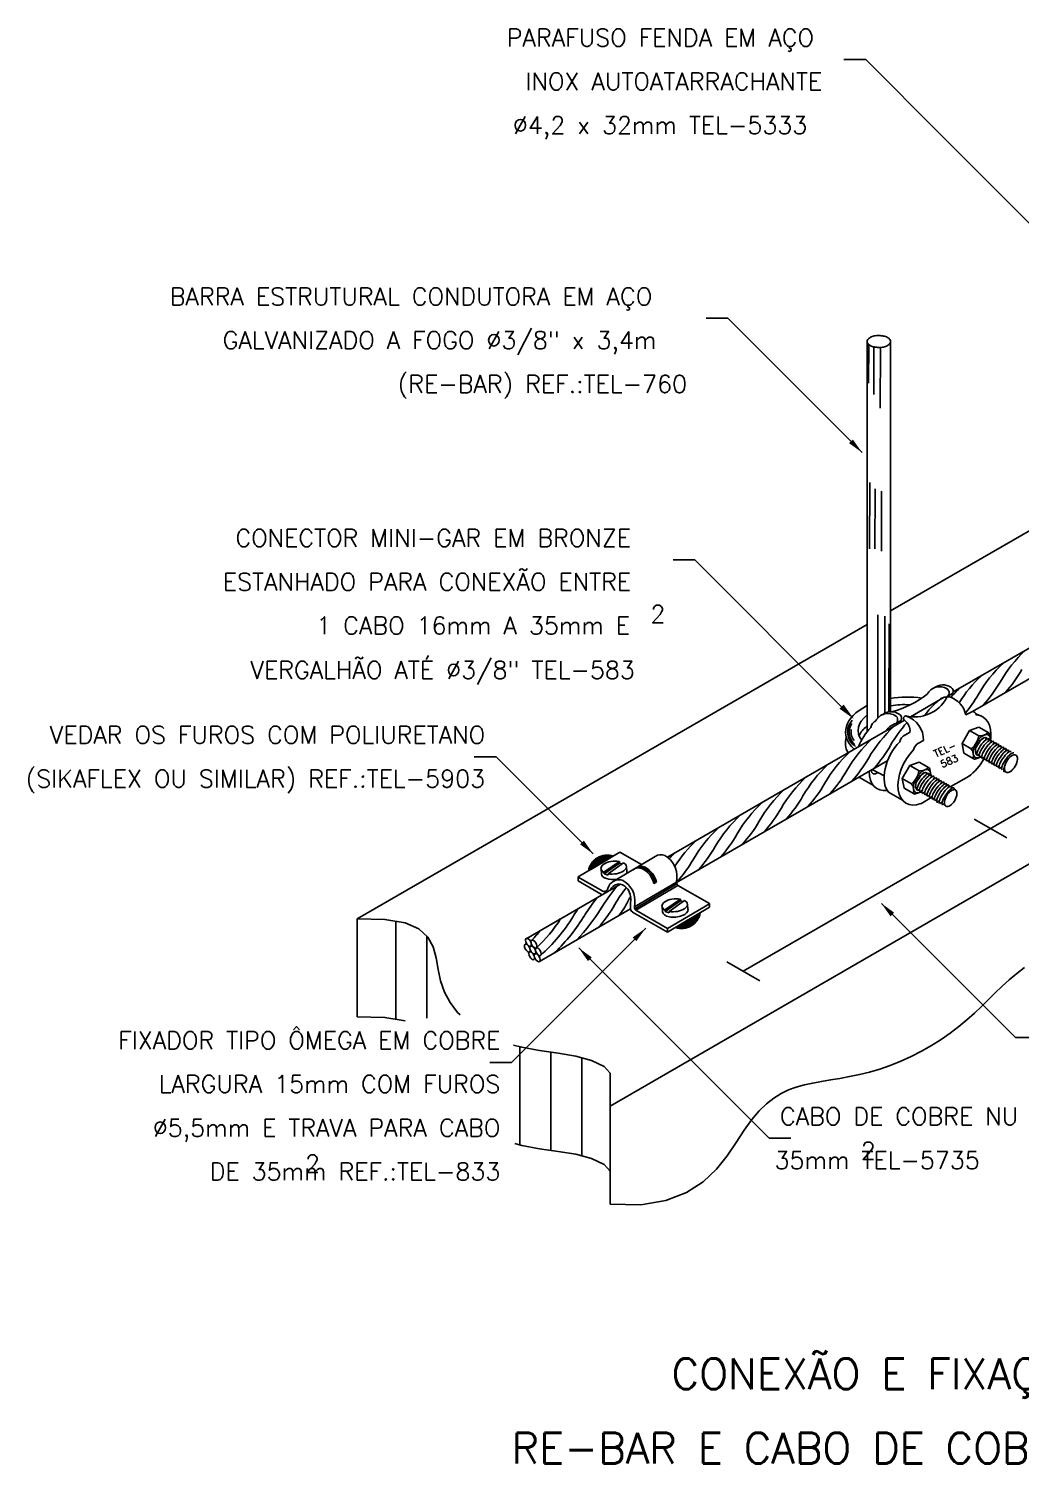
# Model space of a CAD drawing. Header units: millimetres. Extents: x -6414.1 to -6394.1, y -4388.6 to -4372.1.
# Drawn here: x -6414.13 to -6402.79, y -4388.61 to -4372.1 of the extents above; entities that cross this region are included whole.
import ezdxf
from ezdxf.enums import TextEntityAlignment as Align

# ---------------------------------------------------------------- set-up
doc = ezdxf.new("R2010")
doc.units = ezdxf.units.MM
doc.header["$LTSCALE"] = 10
doc.layers.add('Termotécnica', color=7, linetype='Continuous')
doc.styles.add('140CL', font='romans.shx', dxfattribs={"height": 3.5})
doc.styles.add('r140', font='romans.shx')
doc.styles.add('r80', font='romans.shx')

msp = doc.modelspace()

# ---------------------------------------------------------------- linework, layer by layer
at = {"layer": 'Termotécnica', "color": 2}
for p, q in [((-6404.555, -4372.449), (-6404.805, -4372.449)), ((-6404.555, -4372.449), (-6403.686, -4373.319)), ((-6403.686, -4373.319), (-6402.879, -4374.126)), ((-6402.879, -4374.126), (-6402.276, -4374.728)), ((-6406.132, -4375.409), (-6406.382, -4375.409)), ((-6404.597, -4376.944), (-6406.132, -4375.409)), ((-6404.54, -4375.674), (-6404.54, -4380.141)), ((-6404.27, -4375.674), (-6404.27, -4379.909)), ((-6404.27, -4378.755), (-6402.047, -4377.472)), ((-6406.509, -4378.173), (-6406.759, -4378.173)), ((-6406.509, -4378.173), (-6404.831, -4379.852)), ((-6403.553, -4379.683), (-6401.882, -4378.719)), ((-6410.375, -4382.28), (-6404.54, -4378.911)), ((-6403.335, -4379.907), (-6401.758, -4378.997)), ((-6407.48, -4384.42), (-6398.377, -4379.164)), ((-6405.956, -4382.878), (-6400.298, -4379.612)), ((-6404.042, -4379.966), (-6403.656, -4379.743)), ((-6406.824, -4381.572), (-6404.112, -4380.006)), ((-6403.453, -4380.272), (-6403.367, -4380.124)), ((-6403.26, -4380.087), (-6403.367, -4380.124)), ((-6403.262, -4380.185), (-6403.367, -4380.124)), ((-6403.147, -4380.152), (-6403.26, -4380.087)), ((-6403.432, -4380.384), (-6403.453, -4380.272)), ((-6403.348, -4380.333), (-6403.453, -4380.272)), ((-6403.176, -4380.205), (-6403.179, -4380.228)), ((-6403.176, -4380.205), (-6403.179, -4380.228)), ((-6403.147, -4380.219), (-6403.15, -4380.245)), ((-6403.126, -4380.232), (-6403.139, -4380.163)), ((-6403.119, -4380.235), (-6403.122, -4380.261)), ((-6403.091, -4380.252), (-6403.094, -4380.275)), ((-6403.06, -4380.269), (-6403.063, -4380.292)), ((-6403.033, -4380.285), (-6403.036, -4380.308)), ((-6403.004, -4380.302), (-6403.007, -4380.325)), ((-6408.784, -4380.424), (-6409.034, -4380.424)), ((-6407.674, -4381.534), (-6408.784, -4380.424)), ((-6406.72, -4381.861), (-6404.303, -4380.466)), ((-6403.319, -4380.449), (-6403.432, -4380.384)), ((-6403.229, -4380.424), (-6403.305, -4380.45)), ((-6403.295, -4380.386), (-6403.283, -4380.38)), ((-6403.295, -4380.386), (-6403.283, -4380.38)), ((-6403.28, -4380.41), (-6403.255, -4380.396)), ((-6403.252, -4380.427), (-6403.227, -4380.412)), ((-6403.224, -4380.443), (-6403.198, -4380.428)), ((-6403.193, -4380.46), (-6403.168, -4380.446)), ((-6403.166, -4380.476), (-6403.141, -4380.462)), ((-6402.976, -4380.318), (-6402.979, -4380.341)), ((-6402.948, -4380.334), (-6402.951, -4380.357)), ((-6402.921, -4380.35), (-6402.924, -4380.373)), ((-6404.345, -4380.641), (-6404.481, -4380.569)), ((-6404.136, -4380.672), (-6404.05, -4380.524)), ((-6403.943, -4380.486), (-6404.05, -4380.524)), ((-6403.945, -4380.585), (-6404.05, -4380.524)), ((-6403.83, -4380.552), (-6403.943, -4380.486)), ((-6403.858, -4380.605), (-6403.861, -4380.628)), ((-6403.83, -4380.619), (-6403.833, -4380.644)), ((-6403.809, -4380.632), (-6403.822, -4380.563)), ((-6403.138, -4380.493), (-6403.112, -4380.478)), ((-6403.109, -4380.509), (-6403.084, -4380.495)), ((-6403.082, -4380.525), (-6403.056, -4380.511)), ((-6403.054, -4380.541), (-6403.029, -4380.527)), ((-6403.026, -4380.557), (-6403, -4380.543)), ((-6402.971, -4380.595), (-6402.959, -4380.588)), ((-6404.115, -4380.784), (-6404.136, -4380.672)), ((-6404.031, -4380.733), (-6404.136, -4380.672)), ((-6404.002, -4380.849), (-6404.115, -4380.784)), ((-6403.978, -4380.786), (-6403.966, -4380.779)), ((-6403.963, -4380.81), (-6403.938, -4380.796)), ((-6403.802, -4380.635), (-6403.805, -4380.661)), ((-6403.773, -4380.652), (-6403.776, -4380.675)), ((-6403.743, -4380.669), (-6403.746, -4380.692)), ((-6403.715, -4380.685), (-6403.719, -4380.708)), ((-6403.687, -4380.702), (-6403.69, -4380.725)), ((-6403.659, -4380.718), (-6403.662, -4380.741)), ((-6403.631, -4380.734), (-6403.634, -4380.757)), ((-6403.603, -4380.75), (-6403.606, -4380.773)), ((-6403.575, -4380.766), (-6403.578, -4380.789)), ((-6403.544, -4380.782), (-6403.547, -4380.805)), ((-6403.912, -4380.824), (-6403.988, -4380.85)), ((-6403.935, -4380.826), (-6403.909, -4380.812)), ((-6403.907, -4380.843), (-6403.881, -4380.828)), ((-6403.876, -4380.86), (-6403.851, -4380.845)), ((-6403.849, -4380.876), (-6403.823, -4380.862)), ((-6403.821, -4380.893), (-6403.795, -4380.878)), ((-6403.792, -4380.909), (-6403.767, -4380.895)), ((-6403.765, -4380.925), (-6403.739, -4380.911)), ((-6403.737, -4380.941), (-6403.711, -4380.927)), ((-6403.708, -4380.957), (-6403.683, -4380.943)), ((-6403.678, -4380.973), (-6403.652, -4380.959)), ((-6402.939, -4381.353), (-6403.314, -4381.137)), ((-6407.55, -4381.746), (-6407.373, -4381.622)), ((-6407.373, -4381.622), (-6407.371, -4381.64)), ((-6407.583, -4381.705), (-6407.578, -4381.767)), ((-6407.55, -4381.746), (-6407.548, -4381.764)), ((-6407.548, -4381.764), (-6407.371, -4381.64)), ((-6407.548, -4381.764), (-6407.501, -4381.78)), ((-6407.503, -4381.762), (-6407.325, -4381.638)), ((-6407.503, -4381.762), (-6407.501, -4381.78)), ((-6407.371, -4381.64), (-6407.342, -4381.65)), ((-6407.292, -4381.679), (-6407.287, -4381.741)), ((-6408.439, -4382.505), (-6407.361, -4381.882)), ((-6406.948, -4381.857), (-6406.978, -4381.875)), ((-6406.852, -4382.177), (-6406.675, -4382.053)), ((-6406.85, -4382.195), (-6406.673, -4382.071)), ((-6406.804, -4382.193), (-6406.627, -4382.07)), ((-6406.675, -4382.053), (-6406.673, -4382.071)), ((-6406.673, -4382.071), (-6406.644, -4382.081)), ((-6406.594, -4382.111), (-6406.589, -4382.173)), ((-6404.376, -4382.101), (-6402.841, -4383.636)), ((-6410.375, -4382.28), (-6410.375, -4383.401)), ((-6408.288, -4382.767), (-6407.247, -4382.165)), ((-6406.885, -4382.136), (-6406.88, -4382.198)), ((-6406.852, -4382.177), (-6406.85, -4382.195)), ((-6406.85, -4382.195), (-6406.803, -4382.211)), ((-6406.804, -4382.193), (-6406.803, -4382.211)), ((-6407.072, -4382.385), (-6408.607, -4383.921)), ((-6407.838, -4382.611), (-6405.661, -4384.788)), ((-6405.768, -4382.987), (-6406.143, -4382.77)), ((-6402.841, -4383.636), (-6402.591, -4383.636)), ((-6408.607, -4383.921), (-6408.857, -4383.921)), ((-6407.48, -4384.043), (-6407.48, -4385.541)), ((-6405.661, -4384.788), (-6405.411, -4384.788))]:
    msp.add_line(p, q, dxfattribs=at)
at = {"layer": 'Termotécnica', "color": 1}
for p, q in [((-6404.522, -4376.149), (-6404.521, -4375.707)), ((-6404.462, -4376.279), (-6404.461, -4375.736)), ((-6404.388, -4376.438), (-6404.387, -4375.742)), ((-6404.509, -4377.288), (-6404.51, -4378.044)), ((-6404.448, -4377.36), (-6404.449, -4378.044)), ((-6404.375, -4377.387), (-6404.376, -4378.073)), ((-6404.417, -4379.981), (-6404.415, -4378.801)), ((-6404.336, -4379.926), (-6404.335, -4378.817)), ((-6404.289, -4379.911), (-6404.288, -4378.903)), ((-6403.738, -4380.951), (-6403.738, -4380.94)), ((-6406.72, -4381.859), (-6407.2, -4382.141)), ((-6406.716, -4381.877), (-6407.196, -4382.162)), ((-6406.704, -4381.895), (-6407.184, -4382.18)), ((-6406.978, -4381.875), (-6406.966, -4381.856)), ((-6406.966, -4381.856), (-6406.948, -4381.857)), ((-6409.93, -4382.305), (-6409.93, -4383.427)), ((-6409.575, -4382.478), (-6409.575, -4383.414)), ((-6408.511, -4383.743), (-6408.511, -4384.865)), ((-6408.156, -4383.804), (-6408.156, -4384.926)), ((-6407.802, -4383.869), (-6407.802, -4384.99))]:
    msp.add_line(p, q, dxfattribs=at)
at = {"layer": 'Termotécnica', "color": 3}
for p, q in [((-6403.621, -4379.735), (-6403.557, -4379.698)), ((-6403.409, -4379.945), (-6403.335, -4379.907)), ((-6403.231, -4379.96), (-6403.294, -4379.935)), ((-6404.212, -4380.042), (-6404.147, -4380.005)), ((-6404.109, -4380.179), (-6404.048, -4380.143)), ((-6403.95, -4380.27), (-6403.893, -4380.237)), ((-6403.121, -4380.259), (-6403.121, -4380.255)), ((-6404.465, -4380.754), (-6404.626, -4380.661)), ((-6403.803, -4380.659), (-6403.804, -4380.655)), ((-6403.581, -4380.763), (-6403.373, -4380.645)), ((-6404.135, -4380.92), (-6404.294, -4380.829)), ((-6403.924, -4380.961), (-6403.797, -4380.887)), ((-6407.367, -4381.516), (-6407.843, -4381.799)), ((-6406.963, -4381.565), (-6407.445, -4381.851)), ((-6407.367, -4381.516), (-6407.12, -4381.658)), ((-6407.843, -4381.799), (-6407.845, -4381.843)), ((-6407.845, -4381.843), (-6407.569, -4382.002)), ((-6407.843, -4381.8), (-6407.562, -4381.962)), ((-6406.717, -4381.815), (-6406.72, -4381.859)), ((-6406.704, -4381.895), (-6406.341, -4382.104)), ((-6407.245, -4382.089), (-6407.247, -4382.155)), ((-6407.198, -4382.104), (-6407.2, -4382.141)), ((-6406.341, -4382.105), (-6406.821, -4382.389)), ((-6406.341, -4382.104), (-6406.343, -4382.146)), ((-6407.224, -4382.2), (-6406.823, -4382.431)), ((-6407.184, -4382.18), (-6406.821, -4382.389)), ((-6406.343, -4382.146), (-6406.823, -4382.43)), ((-6406.821, -4382.389), (-6406.823, -4382.431))]:
    msp.add_line(p, q, dxfattribs=at)
at = {"layer": 'Termotécnica', "color": 2, "linetype": 'Continuous'}
msp.add_lwpolyline([(-6404.54, -4375.674, 0.173491), (-6404.531, -4375.697, 0.104421), (-6404.5, -4375.722, 0.065434), (-6404.459, -4375.736, 0.051579), (-6404.405, -4375.742, 0.051579), (-6404.35, -4375.737, 0.065434), (-6404.309, -4375.722, 0.104421), (-6404.278, -4375.697, 0.173491), (-6404.27, -4375.674, 0.173491), (-6404.278, -4375.651, 0.104421), (-6404.309, -4375.626, 0.065434), (-6404.35, -4375.612, 0.051579), (-6404.404, -4375.606, 0.051579), (-6404.459, -4375.611, 0.065434), (-6404.5, -4375.626, 0.104421), (-6404.531, -4375.651, 0.173491)], format="xyb", close=True, dxfattribs=at)
at = {"layer": 'Termotécnica', "color": 2}
for points in [[(-6410.375, -4382.28), (-6410.056, -4382.284), (-6409.825, -4382.323), (-6409.666, -4382.393), (-6409.565, -4382.487), (-6409.505, -4382.599), (-6409.471, -4382.724), (-6409.448, -4382.856), (-6409.42, -4382.988), (-6409.375, -4383.116), (-6409.31, -4383.237), (-6409.224, -4383.351), (-6409.196, -4383.378)], [(-6407.48, -4385.541), (-6407.129, -4385.548), (-6406.84, -4385.5), (-6406.605, -4385.409), (-6406.416, -4385.286), (-6406.264, -4385.142), (-6406.14, -4384.989), (-6406.037, -4384.836), (-6405.945, -4384.695), (-6405.858, -4384.575), (-6405.773, -4384.475), (-6405.689, -4384.394), (-6405.606, -4384.328), (-6405.522, -4384.276), (-6405.437, -4384.236), (-6405.349, -4384.204), (-6405.257, -4384.178), (-6405.161, -4384.157), (-6405.061, -4384.138), (-6404.957, -4384.121), (-6404.85, -4384.103), (-6404.739, -4384.083), (-6404.626, -4384.06), (-6404.51, -4384.032), (-6404.393, -4383.998), (-6404.274, -4383.957), (-6404.154, -4383.908), (-6404.035, -4383.853), (-6403.918, -4383.793), (-6403.804, -4383.728), (-6403.693, -4383.658), (-6403.588, -4383.586), (-6403.489, -4383.511), (-6403.397, -4383.435), (-6403.311, -4383.358), (-6403.229, -4383.28), (-6403.15, -4383.202), (-6403.072, -4383.124), (-6402.993, -4383.048), (-6402.912, -4382.974), (-6402.827, -4382.902), (-6402.737, -4382.833)], [(-6410.375, -4383.401), (-6410.056, -4383.405), (-6409.825, -4383.445)], [(-6408.585, -4383.722), (-6408.491, -4383.748), (-6408.286, -4383.786), (-6408.074, -4383.816), (-6407.871, -4383.85), (-6407.691, -4383.898), (-6407.547, -4383.968), (-6407.48, -4384.043)], [(-6408.568, -4384.849), (-6408.491, -4384.87), (-6408.286, -4384.908), (-6408.074, -4384.938), (-6407.871, -4384.972), (-6407.691, -4385.019), (-6407.547, -4385.09), (-6407.48, -4385.165)]]:
    msp.add_lwpolyline(points, dxfattribs=at)
at = {"layer": 'Termotécnica', "color": 1}
for centre, radius, start, end in [((-6401.656, -4380.36), 1.575, 132.9609, 149.8631), ((-6401.906, -4380.505), 1.575, 132.9609, 149.8631), ((-6404.098, -4378.661), 1.535, 317.8403, 330.1267), ((-6402.408, -4380.795), 1.575, 132.9609, 138.1332), ((-6402.157, -4380.65), 1.575, 132.9609, 147.6204), ((-6404.349, -4378.805), 1.535, 317.8403, 330.1267), ((-6402.658, -4380.939), 1.575, 132.9609, 141.2574), ((-6404.599, -4378.95), 1.535, 320.5334, 330.1267), ((-6402.909, -4381.084), 1.575, 132.9609, 134.8564), ((-6404.567, -4380.141), 0.195, 136.5351, 237.755), ((-6404.557, -4380.143), 0.186, 147.6873, 229.4287), ((-6404.56, -4380.139), 0.162, 170.4215, 217.651), ((-6403.159, -4381.229), 1.575, 132.9609, 149.8631), ((-6402.909, -4381.084), 1.575, 138.2066, 149.8631), ((-6403.41, -4381.373), 1.575, 132.9609, 149.8631), ((-6405.602, -4379.529), 1.535, 317.8403, 330.1267), ((-6403.661, -4381.518), 1.575, 132.9609, 149.8631), ((-6405.852, -4379.673), 1.535, 317.8403, 330.1267), ((-6403.911, -4381.663), 1.575, 132.9609, 149.8631), ((-6406.103, -4379.818), 1.535, 317.8403, 330.1267), ((-6404.162, -4381.807), 1.575, 132.9609, 149.8631), ((-6406.354, -4379.963), 1.535, 317.8403, 330.1267), ((-6404.663, -4382.097), 1.575, 132.9609, 149.8631), ((-6404.413, -4381.952), 1.575, 132.9609, 149.8631), ((-6406.604, -4380.108), 1.535, 317.8403, 330.1267), ((-6404.914, -4382.242), 1.575, 132.9609, 149.8631), ((-6406.855, -4380.252), 1.535, 317.8403, 330.1267), ((-6405.164, -4382.386), 1.575, 132.9609, 149.8631), ((-6407.105, -4380.397), 1.535, 317.8403, 330.1267), ((-6405.415, -4382.531), 1.575, 132.9609, 147.1708), ((-6407.607, -4380.686), 1.535, 317.8403, 330.1267), ((-6407.356, -4380.542), 1.535, 317.8403, 330.1267), ((-6405.666, -4382.676), 1.575, 132.9609, 136.2958), ((-6407.857, -4380.831), 1.535, 317.8403, 330.1267), ((-6407.122, -4381.795), 0.0994, 66.0151, 98.9413), ((-6407.206, -4381.92), 0.248, 14.8503, 60.9572), ((-6405.582, -4383.4), 2.355, 140.6074, 148.0944), ((-6406.063, -4382.905), 1.575, 141.3459, 149.8631), ((-6405.329, -4383.8), 2.899, 142.5428, 147.3042), ((-6408.756, -4381.35), 1.535, 317.8403, 330.1267), ((-6408.045, -4381.7), 0.858, 320.8593, 333.6961), ((-6406.475, -4382.487), 0.898, 148.8471, 153.0764), ((-6409.295, -4381.513), 1.464, 311.4044, 328.5956), ((-6409.479, -4381.308), 1.836, 310.883, 329.117), ((-6409.755, -4381.003), 2.338, 314.7103, 328.2103), ((-6406.361, -4383.165), 1.792, 146.0117, 149.3417), ((-6409.563, -4380.925), 2.333, 316.8877, 328.1717), ((-6410.263, -4380.75), 2.59, 316.7715, 320.1887)]:
    msp.add_arc(centre, radius, start, end, dxfattribs=at)
at = {"layer": 'Termotécnica', "color": 3}
for centre, radius, start, end in [((-6403.708, -4379.786), 0.163, 58.1641, 151.2602), ((-6403.672, -4379.765), 0.163, 56.1373, 128.18), ((-6403.607, -4379.678), 0.0542, 338.0473, 62.4737), ((-6404.533, -4378.835), 1.108, 284.2633, 308.0315), ((-6403.997, -4379.544), 0.424, 256.6787, 330.077), ((-6403.642, -4379.83), 0.0878, 85.5198, 140.4835), ((-6403.653, -4379.692), 0.0532, 289.3874, 63.1801), ((-6403.601, -4379.768), 0.0308, 76.7509, 156.2739), ((-6403.696, -4380.016), 0.296, 13.7323, 69.7684), ((-6404.299, -4380.092), 0.162, 58.0351, 150.5007), ((-6404.263, -4380.072), 0.163, 56.1373, 128.18), ((-6404.243, -4379.999), 0.0532, 289.3874, 63.1801), ((-6404.198, -4379.985), 0.0542, 338.0473, 62.4737), ((-6404.092, -4379.985), 0.0295, 120.7879, 237.7847), ((-6404.096, -4379.975), 0.0185, 58.8415, 123.3991), ((-6404.189, -4380.237), 0.296, 359.9485, 69.7684), ((-6403.332, -4379.947), 0.0401, 0.3231, 93.933), ((-6404.172, -4380.205), 0.165, 109.1315, 150.3516), ((-6404.207, -4380.134), 0.159, 356.4762, 51.1261), ((-6406.897, -4381.661), 0.116, 66.0151, 124.3177), ((-6406.981, -4381.786), 0.265, 353.5565, 60.9572), ((-6407.547, -4381.922), 0.0429, 249.5464, 345.7479), ((-6407.376, -4381.966), 0.134, 69.9004, 165.3085), ((-6407.377, -4381.988), 0.107, 37.7582, 158.552), ((-6407.461, -4382.071), 0.265, 352.8329, 60.9572), ((-6407.433, -4382.052), 0.191, 348.6045, 42.6375), ((-6406.671, -4381.858), 0.049, 176.4062, 228.2098), ((-6407.203, -4382.16), 0.0446, 173.3286, 241.5257), ((-6407.151, -4382.144), 0.049, 176.4062, 228.2098)]:
    msp.add_arc(centre, radius, start, end, dxfattribs=at)
at = {"layer": 'Termotécnica', "color": 2}
for centre, radius, start, end in [((-6403.489, -4380.152), 0.229, 307.9969, 352.0248), ((-6403.248, -4380.053), 0.133, 263.8108, 314.501), ((-6403.156, -4380.167), 0.0172, 10.8846, 60), ((-6403.456, -4380.411), 0.133, 345.5818, 36.1065), ((-6403.31, -4380.434), 0.0172, 240, 289.1165), ((-6404.172, -4380.552), 0.229, 307.9969, 352.0248), ((-6403.931, -4380.452), 0.133, 263.8108, 314.501), ((-6403.839, -4380.566), 0.0172, 10.8846, 60), ((-6404.139, -4380.811), 0.133, 345.5818, 36.1065), ((-6403.993, -4380.834), 0.0172, 240, 289.1165), ((-6407.516, -4381.764), 0.214, 70.3855, 171.0883), ((-6407.516, -4381.764), 0.214, 70.4995, 171.0883), ((-6407.516, -4381.764), 0.214, 70.5951, 170.8787), ((-6407.516, -4381.764), 0.213, 70.6912, 170.7826), ((-6407.516, -4381.764), 0.213, 70.7878, 170.6859), ((-6407.516, -4381.764), 0.212, 70.885, 170.5888), ((-6407.516, -4381.764), 0.212, 70.9827, 170.4911), ((-6407.516, -4381.764), 0.211, 71.0809, 170.3929), ((-6407.516, -4381.764), 0.211, 71.1797, 170.2941), ((-6407.516, -4381.764), 0.211, 71.279, 170.1948), ((-6407.516, -4381.764), 0.21, 71.3789, 170.0949), ((-6407.516, -4381.764), 0.21, 71.4793, 169.9945), ((-6407.516, -4381.764), 0.209, 71.5803, 169.8935), ((-6407.516, -4381.764), 0.209, 71.6818, 169.7919), ((-6407.516, -4381.764), 0.208, 71.784, 169.6898), ((-6407.516, -4381.764), 0.208, 71.8867, 169.5871), ((-6407.516, -4381.764), 0.208, 71.99, 169.4838), ((-6407.516, -4381.764), 0.207, 72.0939, 169.3799), ((-6407.516, -4381.764), 0.207, 72.1984, 169.2754), ((-6407.516, -4381.764), 0.206, 72.3035, 169.1703), ((-6407.516, -4381.764), 0.206, 72.4092, 169.0646), ((-6407.516, -4381.764), 0.205, 72.5155, 168.9583), ((-6407.516, -4381.764), 0.205, 72.6224, 168.8514), ((-6407.516, -4381.764), 0.205, 72.73, 168.7438), ((-6407.516, -4381.764), 0.204, 72.8382, 168.6356), ((-6407.516, -4381.764), 0.204, 72.947, 168.5268), ((-6407.516, -4381.764), 0.203, 73.0565, 168.4173), ((-6407.516, -4381.764), 0.203, 73.1666, 168.3071), ((-6407.516, -4381.764), 0.202, 73.2774, 168.1963), ((-6407.516, -4381.764), 0.202, 73.3889, 168.0849), ((-6407.516, -4381.764), 0.202, 73.5011, 167.9727), ((-6407.516, -4381.764), 0.201, 73.6139, 167.8599), ((-6407.516, -4381.764), 0.201, 73.7274, 167.7464), ((-6407.516, -4381.764), 0.2, 73.8416, 167.6322), ((-6407.516, -4381.764), 0.2, 73.9565, 167.5173), ((-6407.516, -4381.764), 0.199, 74.0721, 167.4016), ((-6407.516, -4381.764), 0.199, 74.1885, 167.2853), ((-6407.516, -4381.764), 0.199, 74.3056, 167.1682), ((-6407.516, -4381.764), 0.198, 74.4234, 167.0504), ((-6407.516, -4381.764), 0.198, 74.5419, 166.9319), ((-6407.516, -4381.764), 0.197, 74.6612, 166.8126), ((-6407.516, -4381.764), 0.197, 74.7813, 166.6925), ((-6407.516, -4381.764), 0.196, 74.9021, 166.5717), ((-6407.516, -4381.764), 0.196, 75.0237, 166.4501), ((-6407.516, -4381.764), 0.196, 75.1461, 166.3277), ((-6407.516, -4381.764), 0.195, 75.2693, 166.2045), ((-6407.516, -4381.764), 0.195, 75.3933, 166.0805), ((-6407.516, -4381.764), 0.194, 75.5181, 165.9557), ((-6407.516, -4381.764), 0.194, 75.6437, 165.83), ((-6407.516, -4381.764), 0.193, 75.7702, 165.7036), ((-6407.516, -4381.764), 0.193, 75.8975, 165.5763), ((-6407.516, -4381.764), 0.193, 76.0257, 165.4481), ((-6407.516, -4381.764), 0.192, 76.1547, 165.3191), ((-6407.516, -4381.764), 0.192, 76.2846, 165.1892), ((-6407.516, -4381.764), 0.191, 76.4154, 165.0584), ((-6407.516, -4381.764), 0.191, 76.547, 164.9268), ((-6407.516, -4381.764), 0.19, 76.6796, 164.7942), ((-6407.516, -4381.764), 0.19, 76.8131, 164.6607), ((-6407.516, -4381.764), 0.19, 76.9475, 164.5263), ((-6407.516, -4381.764), 0.189, 77.0829, 164.3909), ((-6407.516, -4381.764), 0.189, 77.2192, 164.2546), ((-6407.516, -4381.764), 0.188, 77.3565, 164.1173), ((-6407.516, -4381.764), 0.188, 77.4947, 163.979), ((-6407.516, -4381.764), 0.187, 77.634, 163.8398), ((-6407.516, -4381.764), 0.187, 77.7742, 163.6995), ((-6407.516, -4381.764), 0.187, 77.9155, 163.5583), ((-6407.516, -4381.764), 0.187, 77.9155, 163.5583), ((-6407.516, -4381.764), 0.186, 78.0578, 163.416), ((-6407.516, -4381.764), 0.186, 78.2011, 163.2727), ((-6407.516, -4381.764), 0.185, 78.3455, 163.1283), ((-6407.516, -4381.764), 0.185, 78.491, 162.9828), ((-6407.516, -4381.764), 0.184, 78.6375, 162.8362), ((-6407.516, -4381.764), 0.184, 78.7852, 162.6886), ((-6407.516, -4381.764), 0.184, 78.9339, 162.5398), ((-6407.516, -4381.764), 0.183, 79.0838, 162.3899), ((-6407.516, -4381.764), 0.183, 79.2349, 162.2389), ((-6407.516, -4381.764), 0.182, 79.3871, 162.0867), ((-6407.516, -4381.764), 0.182, 79.5405, 161.9333), ((-6407.516, -4381.764), 0.181, 79.6951, 161.7787), ((-6407.516, -4381.764), 0.181, 79.8509, 161.6229), ((-6407.516, -4381.764), 0.181, 80.0079, 161.4659), ((-6407.516, -4381.764), 0.18, 80.1662, 161.3076), ((-6407.516, -4381.764), 0.18, 80.3257, 161.1481), ((-6407.516, -4381.764), 0.179, 80.4866, 160.9872), ((-6407.516, -4381.764), 0.179, 80.6487, 160.8251), ((-6407.516, -4381.764), 0.178, 80.8122, 160.6616), ((-6407.516, -4381.764), 0.178, 80.977, 160.4968), ((-6407.516, -4381.764), 0.178, 81.1432, 160.3306), ((-6407.516, -4381.764), 0.177, 81.3108, 160.163), ((-6407.516, -4381.764), 0.177, 81.4798, 159.994), ((-6407.516, -4381.764), 0.176, 81.6502, 159.8235), ((-6407.516, -4381.764), 0.176, 81.8221, 159.6516), ((-6407.516, -4381.764), 0.175, 81.9955, 159.4783), ((-6407.516, -4381.764), 0.175, 82.1704, 159.3034), ((-6407.516, -4381.764), 0.175, 82.3468, 159.1269), ((-6407.516, -4381.764), 0.174, 82.5248, 158.949), ((-6407.516, -4381.764), 0.174, 82.7044, 158.7694), ((-6407.516, -4381.764), 0.173, 82.8856, 158.5882), ((-6407.516, -4381.764), 0.173, 83.0684, 158.4054), ((-6407.516, -4381.764), 0.172, 83.2529, 158.2209), ((-6407.516, -4381.764), 0.172, 83.4391, 158.0347), ((-6407.516, -4381.764), 0.172, 83.6271, 157.8467), ((-6407.516, -4381.764), 0.171, 83.8168, 157.657), ((-6407.516, -4381.764), 0.171, 84.0083, 157.4655), ((-6407.516, -4381.764), 0.17, 84.2016, 157.2722), ((-6407.516, -4381.764), 0.17, 84.3968, 157.077), ((-6407.516, -4381.764), 0.169, 84.5939, 156.8799), ((-6407.516, -4381.764), 0.169, 84.7929, 156.6809), ((-6407.516, -4381.764), 0.169, 84.9939, 156.4799), ((-6407.516, -4381.764), 0.168, 85.1969, 156.2768), ((-6407.516, -4381.764), 0.168, 85.402, 156.0718), ((-6407.516, -4381.764), 0.167, 85.6092, 155.8646), ((-6407.516, -4381.764), 0.167, 85.8185, 155.6553), ((-6407.516, -4381.764), 0.166, 86.03, 155.4438), ((-6407.516, -4381.764), 0.166, 86.2437, 155.23), ((-6407.516, -4381.764), 0.166, 86.4597, 155.014), ((-6407.516, -4381.764), 0.165, 86.6781, 154.7957), ((-6407.516, -4381.764), 0.165, 86.8988, 154.575), ((-6407.516, -4381.764), 0.164, 87.122, 154.3518), ((-6407.516, -4381.764), 0.164, 87.3476, 154.1262), ((-6407.516, -4381.764), 0.163, 87.5758, 153.898), ((-6407.516, -4381.764), 0.163, 87.8066, 153.6672), ((-6407.516, -4381.764), 0.163, 88.0401, 153.4337), ((-6407.516, -4381.764), 0.162, 88.2763, 153.1975), ((-6407.516, -4381.764), 0.162, 88.5153, 152.9585), ((-6407.516, -4381.764), 0.161, 88.7572, 152.7166), ((-6407.516, -4381.764), 0.161, 89.002, 152.4717), ((-6407.516, -4381.764), 0.16, 89.2499, 152.2239), ((-6407.516, -4381.764), 0.16, 89.5009, 151.9729), ((-6407.516, -4381.764), 0.16, 89.755, 151.7188), ((-6407.516, -4381.764), 0.159, 90.0124, 151.4614), ((-6407.516, -4381.764), 0.159, 90.2732, 151.2006), ((-6407.516, -4381.764), 0.158, 90.5374, 150.9363), ((-6407.516, -4381.764), 0.158, 90.8052, 150.6685), ((-6407.516, -4381.764), 0.157, 91.0767, 150.3971), ((-6407.516, -4381.764), 0.157, 91.352, 150.1218), ((-6407.516, -4381.764), 0.157, 91.6311, 149.8427), ((-6407.516, -4381.764), 0.156, 91.9142, 149.5595), ((-6407.516, -4381.764), 0.156, 92.2015, 149.2723), ((-6407.516, -4381.764), 0.155, 92.4931, 148.9807), ((-6407.516, -4381.764), 0.155, 92.7891, 148.6847), ((-6407.516, -4381.764), 0.154, 93.0897, 148.3841), ((-6407.516, -4381.764), 0.154, 93.395, 148.0788), ((-6407.516, -4381.764), 0.154, 93.7052, 147.7686), ((-6407.516, -4381.764), 0.153, 94.0205, 147.4533), ((-6407.516, -4381.764), 0.153, 94.341, 147.1327), ((-6407.516, -4381.764), 0.152, 94.6671, 146.8067), ((-6407.516, -4381.764), 0.152, 94.9989, 146.4749), ((-6407.516, -4381.764), 0.151, 95.3366, 146.1372), ((-6407.516, -4381.764), 0.151, 95.6805, 145.7933), ((-6407.516, -4381.764), 0.151, 96.0309, 145.4429), ((-6407.516, -4381.764), 0.15, 96.388, 145.0858), ((-6407.516, -4381.764), 0.15, 96.7522, 144.7216), ((-6407.516, -4381.764), 0.149, 97.1238, 144.35), ((-6407.516, -4381.764), 0.149, 97.5032, 143.9706), ((-6407.516, -4381.764), 0.148, 97.8908, 143.583), ((-6407.516, -4381.764), 0.148, 98.287, 143.1868), ((-6407.516, -4381.764), 0.148, 98.6923, 142.7815), ((-6407.516, -4381.764), 0.147, 99.1072, 142.3666), ((-6407.516, -4381.764), 0.147, 99.5323, 141.9414), ((-6407.516, -4381.764), 0.146, 99.9683, 141.5055), ((-6407.516, -4381.764), 0.146, 100.4159, 141.0579), ((-6407.516, -4381.764), 0.146, 100.8758, 140.598), ((-6407.516, -4381.764), 0.145, 101.349, 140.1248), ((-6407.516, -4381.764), 0.145, 101.8364, 139.6374), ((-6407.516, -4381.764), 0.144, 102.3393, 139.1345), ((-6407.516, -4381.764), 0.144, 102.8589, 138.6149), ((-6407.516, -4381.764), 0.143, 103.3968, 138.077), ((-6407.516, -4381.764), 0.143, 103.9548, 137.519), ((-6407.516, -4381.764), 0.143, 104.5349, 136.9389), ((-6407.516, -4381.764), 0.142, 105.1397, 136.3341), ((-6407.516, -4381.764), 0.142, 105.7721, 135.7017), ((-6407.516, -4381.764), 0.141, 106.4359, 135.0379), ((-6407.516, -4381.764), 0.141, 107.1357, 134.3381), ((-6407.516, -4381.764), 0.14, 107.8773, 133.5965), ((-6407.516, -4381.764), 0.14, 108.6686, 132.8052), ((-6407.516, -4381.764), 0.14, 109.52, 131.9538), ((-6407.516, -4381.764), 0.139, 110.4465, 131.0272), ((-6407.516, -4381.764), 0.139, 111.4707, 130.003), ((-6407.516, -4381.764), 0.138, 112.6296, 128.8442), ((-6407.516, -4381.764), 0.138, 113.9922, 127.4816), ((-6407.516, -4381.764), 0.137, 115.7221, 125.7516), ((-6407.516, -4381.764), 0.137, 118.5691, 122.9047), ((-6407.152, -4381.812), 0.116, 66.0151, 124.3177), ((-6407.122, -4381.795), 0.116, 66.0151, 124.3177), ((-6407.236, -4381.937), 0.265, 13.5868, 60.9572), ((-6407.206, -4381.92), 0.265, 13.5868, 60.9572), ((-6406.66, -4382.175), 0.214, 250.3187, 350.9074), ((-6406.66, -4382.175), 0.214, 250.3187, 351.0215), ((-6406.66, -4382.175), 0.213, 250.6244, 350.7157), ((-6406.66, -4382.175), 0.214, 250.5283, 350.8119), ((-6406.66, -4382.175), 0.213, 250.721, 350.6191), ((-6406.66, -4382.175), 0.212, 250.8182, 350.522), ((-6406.66, -4382.175), 0.211, 251.0141, 350.3261), ((-6406.66, -4382.175), 0.212, 250.9159, 350.4243), ((-6406.66, -4382.175), 0.211, 251.1129, 350.2273), ((-6406.66, -4382.175), 0.211, 251.2122, 350.128), ((-6406.66, -4382.175), 0.21, 251.4125, 349.9277), ((-6406.66, -4382.175), 0.21, 251.3121, 350.0281), ((-6406.66, -4382.175), 0.209, 251.615, 349.7251), ((-6406.66, -4382.175), 0.209, 251.5135, 349.8267), ((-6406.66, -4382.175), 0.208, 251.8199, 349.5203), ((-6406.66, -4382.175), 0.208, 251.7172, 349.623), ((-6406.66, -4382.175), 0.207, 252.0271, 349.3131), ((-6406.66, -4382.175), 0.208, 251.9232, 349.417), ((-6406.66, -4382.175), 0.207, 252.1316, 349.2086), ((-6406.66, -4382.175), 0.206, 252.2366, 349.1035), ((-6406.66, -4382.175), 0.205, 252.4487, 348.8915), ((-6406.66, -4382.175), 0.206, 252.3423, 348.9978), ((-6406.66, -4382.175), 0.205, 252.6632, 348.677), ((-6406.66, -4382.175), 0.205, 252.5556, 348.7846), ((-6406.66, -4382.175), 0.204, 252.8802, 348.46), ((-6406.66, -4382.175), 0.204, 252.7714, 348.5688), ((-6406.66, -4382.175), 0.203, 253.0998, 348.2403), ((-6406.66, -4382.175), 0.203, 252.9897, 348.3505), ((-6406.66, -4382.175), 0.202, 253.2106, 348.1295), ((-6406.66, -4382.175), 0.202, 253.3221, 348.0181), ((-6406.66, -4382.175), 0.201, 253.5471, 347.7931), ((-6406.66, -4382.175), 0.202, 253.4342, 347.9059), ((-6406.66, -4382.175), 0.201, 253.6606, 347.6796), ((-6406.66, -4382.175), 0.2, 253.7748, 347.5654), ((-6406.66, -4382.175), 0.199, 254.0053, 347.3348), ((-6406.66, -4382.175), 0.2, 253.8897, 347.4505), ((-6406.66, -4382.175), 0.199, 254.2388, 347.1014), ((-6406.66, -4382.175), 0.199, 254.1217, 347.2185), ((-6406.66, -4382.175), 0.198, 254.3566, 346.9836), ((-6406.66, -4382.175), 0.198, 254.4751, 346.865), ((-6406.66, -4382.175), 0.197, 254.7145, 346.6257), ((-6406.66, -4382.175), 0.197, 254.5944, 346.7457), ((-6406.66, -4382.175), 0.196, 254.9569, 346.3832), ((-6406.66, -4382.175), 0.196, 254.8353, 346.5049), ((-6406.66, -4382.175), 0.195, 255.2025, 346.1377), ((-6406.66, -4382.175), 0.196, 255.0793, 346.2609), ((-6406.66, -4382.175), 0.194, 255.4513, 345.8889), ((-6406.66, -4382.175), 0.195, 255.3265, 346.0137), ((-6406.66, -4382.175), 0.194, 255.5769, 345.7632), ((-6406.66, -4382.175), 0.193, 255.7034, 345.6368), ((-6406.66, -4382.175), 0.193, 255.9588, 345.3813), ((-6406.66, -4382.175), 0.193, 255.8307, 345.5095), ((-6406.66, -4382.175), 0.192, 256.2178, 345.1224), ((-6406.66, -4382.175), 0.192, 256.0879, 345.2523), ((-6406.66, -4382.175), 0.191, 256.3485, 344.9916), ((-6406.66, -4382.175), 0.191, 256.4802, 344.8599), ((-6406.66, -4382.175), 0.19, 256.7463, 344.5939), ((-6406.66, -4382.175), 0.19, 256.6128, 344.7274), ((-6406.66, -4382.175), 0.19, 256.8807, 344.4594), ((-6406.66, -4382.175), 0.189, 257.1524, 344.1878), ((-6406.66, -4382.175), 0.189, 257.0161, 344.3241), ((-6406.66, -4382.175), 0.188, 257.2897, 344.0505), ((-6406.66, -4382.175), 0.188, 257.4279, 343.9122), ((-6406.66, -4382.175), 0.187, 257.7074, 343.6327), ((-6406.66, -4382.175), 0.187, 257.5672, 343.773), ((-6406.66, -4382.175), 0.187, 257.8487, 343.4915), ((-6406.66, -4382.175), 0.186, 257.991, 343.3492), ((-6406.66, -4382.175), 0.187, 257.8487, 343.4915), ((-6406.66, -4382.175), 0.186, 258.1343, 343.2058), ((-6406.66, -4382.175), 0.185, 258.2787, 343.0615), ((-6406.66, -4382.175), 0.184, 258.5707, 342.7694), ((-6406.66, -4382.175), 0.185, 258.4242, 342.916), ((-6406.66, -4382.175), 0.184, 258.7184, 342.6218), ((-6406.66, -4382.175), 0.183, 259.017, 342.3231), ((-6406.66, -4382.175), 0.184, 258.8671, 342.473), ((-6406.66, -4382.175), 0.182, 259.3203, 342.0199), ((-6406.66, -4382.175), 0.183, 259.1681, 342.1721), ((-6406.66, -4382.175), 0.182, 259.4737, 341.8665), ((-6406.66, -4382.175), 0.181, 259.6282, 341.7119), ((-6406.66, -4382.175), 0.181, 259.9411, 341.3991), ((-6406.66, -4382.175), 0.181, 259.784, 341.5561), ((-6406.66, -4382.175), 0.18, 260.0994, 341.2408), ((-6406.66, -4382.175), 0.179, 260.4197, 340.9204), ((-6406.66, -4382.175), 0.18, 260.2589, 341.0812), ((-6406.66, -4382.175), 0.178, 260.7454, 340.5948), ((-6406.66, -4382.175), 0.179, 260.5819, 340.7583), ((-6406.66, -4382.175), 0.178, 260.9102, 340.43), ((-6406.66, -4382.175), 0.178, 261.0764, 340.2638), ((-6406.66, -4382.175), 0.177, 261.244, 340.0962), ((-6406.66, -4382.175), 0.177, 261.413, 339.9272), ((-6406.66, -4382.175), 0.176, 261.5834, 339.7567), ((-6406.66, -4382.175), 0.175, 261.9287, 339.4114), ((-6406.66, -4382.175), 0.176, 261.7553, 339.5848), ((-6406.66, -4382.175), 0.175, 262.1036, 339.2366), ((-6406.66, -4382.175), 0.174, 262.458, 338.8821), ((-6406.66, -4382.175), 0.175, 262.28, 339.0601), ((-6406.66, -4382.175), 0.173, 262.8188, 338.5214), ((-6406.66, -4382.175), 0.174, 262.6376, 338.7026), ((-6406.66, -4382.175), 0.173, 263.0016, 338.3385), ((-6406.66, -4382.175), 0.172, 263.3723, 337.9678), ((-6406.66, -4382.175), 0.172, 263.1861, 338.154), ((-6406.66, -4382.175), 0.171, 263.75, 337.5902), ((-6406.66, -4382.175), 0.172, 263.5603, 337.7799), ((-6406.66, -4382.175), 0.171, 263.9415, 337.3987), ((-6406.66, -4382.175), 0.17, 264.33, 337.0102), ((-6406.66, -4382.175), 0.17, 264.1348, 337.2054), ((-6406.66, -4382.175), 0.169, 264.5271, 336.8131), ((-6406.66, -4382.175), 0.169, 264.7261, 336.6141), ((-6406.66, -4382.175), 0.169, 264.9271, 336.4131), ((-6406.66, -4382.175), 0.168, 265.3352, 336.005), ((-6406.66, -4382.175), 0.168, 265.1301, 336.21), ((-6406.66, -4382.175), 0.167, 265.5424, 335.7978), ((-6406.66, -4382.175), 0.166, 265.9632, 335.377), ((-6406.66, -4382.175), 0.167, 265.7517, 335.5885), ((-6406.66, -4382.175), 0.166, 266.1769, 335.1632), ((-6406.66, -4382.175), 0.165, 266.6113, 334.7289), ((-6406.66, -4382.175), 0.166, 266.3929, 334.9472), ((-6406.66, -4382.175), 0.165, 266.832, 334.5082), ((-6406.66, -4382.175), 0.164, 267.2808, 334.0594), ((-6406.66, -4382.175), 0.164, 267.0552, 334.285), ((-6406.66, -4382.175), 0.163, 267.509, 333.8312), ((-6406.66, -4382.175), 0.163, 267.7398, 333.6003), ((-6406.66, -4382.175), 0.163, 267.9733, 333.3669), ((-6406.66, -4382.175), 0.162, 268.2095, 333.1307), ((-6406.66, -4382.175), 0.162, 268.4485, 332.8916), ((-6406.66, -4382.175), 0.161, 268.6904, 332.6498), ((-6406.66, -4382.175), 0.161, 268.9352, 332.4049), ((-6406.66, -4382.175), 0.16, 269.4341, 331.9061), ((-6406.66, -4382.175), 0.16, 269.1831, 332.1571), ((-6406.66, -4382.175), 0.16, 269.6882, 331.652), ((-6406.66, -4382.175), 0.159, 269.9456, 331.3945), ((-6406.66, -4382.175), 0.159, 270.2064, 331.1338), ((-6406.66, -4382.175), 0.158, 270.4706, 330.8695), ((-6406.66, -4382.175), 0.158, 270.7384, 330.6017), ((-6406.66, -4382.175), 0.157, 271.0099, 330.3303), ((-6406.66, -4382.175), 0.157, 271.2851, 330.055), ((-6406.66, -4382.175), 0.157, 271.5643, 329.7759), ((-6406.66, -4382.175), 0.156, 271.8474, 329.4927), ((-6406.66, -4382.175), 0.156, 272.1347, 329.2054), ((-6406.66, -4382.175), 0.155, 272.7223, 328.6179), ((-6406.66, -4382.175), 0.155, 272.4263, 328.9139), ((-6406.66, -4382.175), 0.154, 273.0228, 328.3173), ((-6406.66, -4382.175), 0.154, 273.3281, 328.012), ((-6406.66, -4382.175), 0.154, 273.6384, 327.7018), ((-6406.66, -4382.175), 0.153, 273.9536, 327.3865), ((-6406.66, -4382.175), 0.153, 274.2742, 327.0659), ((-6406.66, -4382.175), 0.152, 274.6003, 326.7399), ((-6406.66, -4382.175), 0.152, 274.9321, 326.4081), ((-6406.66, -4382.175), 0.151, 275.2698, 326.0704), ((-6406.66, -4382.175), 0.151, 275.6137, 325.7265), ((-6406.66, -4382.175), 0.151, 275.9641, 325.3761), ((-6406.66, -4382.175), 0.15, 276.6854, 324.6548), ((-6406.66, -4382.175), 0.15, 276.3212, 325.019), ((-6406.66, -4382.175), 0.149, 277.057, 324.2832), ((-6406.66, -4382.175), 0.149, 277.4364, 323.9038), ((-6406.66, -4382.175), 0.148, 277.824, 323.5162), ((-6406.66, -4382.175), 0.148, 278.2202, 323.12), ((-6406.66, -4382.175), 0.148, 278.6255, 322.7147), ((-6406.66, -4382.175), 0.147, 279.0404, 322.2998), ((-6406.66, -4382.175), 0.147, 279.4655, 321.8746), ((-6406.66, -4382.175), 0.146, 279.9015, 321.4387), ((-6406.66, -4382.175), 0.146, 280.3491, 320.9911), ((-6406.66, -4382.175), 0.146, 280.809, 320.5312), ((-6406.66, -4382.175), 0.145, 281.2821, 320.058), ((-6406.66, -4382.175), 0.145, 281.7696, 319.5706), ((-6406.66, -4382.175), 0.144, 282.2725, 319.0677), ((-6406.66, -4382.175), 0.144, 282.7921, 318.5481), ((-6406.66, -4382.175), 0.143, 283.33, 318.0101), ((-6406.66, -4382.175), 0.143, 283.888, 317.4522), ((-6406.66, -4382.175), 0.143, 284.4681, 316.872), ((-6406.66, -4382.175), 0.142, 285.0729, 316.2673), ((-6406.66, -4382.175), 0.142, 285.7053, 315.6348), ((-6406.66, -4382.175), 0.141, 286.3691, 314.9711), ((-6406.66, -4382.175), 0.141, 287.0689, 314.2713), ((-6406.66, -4382.175), 0.14, 287.8105, 313.5297), ((-6406.66, -4382.175), 0.14, 288.6018, 312.7384), ((-6406.66, -4382.175), 0.14, 289.4532, 311.887), ((-6406.66, -4382.175), 0.139, 290.3797, 310.9604), ((-6406.66, -4382.175), 0.139, 291.4039, 309.9362), ((-6406.66, -4382.175), 0.138, 292.5628, 308.7774), ((-6406.66, -4382.175), 0.138, 293.9254, 307.4147), ((-6406.66, -4382.175), 0.137, 295.6553, 305.6848), ((-6406.66, -4382.175), 0.137, 298.5023, 302.8378)]:
    msp.add_arc(centre, radius, start, end, dxfattribs=at)
for centre, major_axis, ratio, start_param, end_param in [((-6404.097, -4380.13), (0.688, 0.017), 0.564445, 1.288538, 1.814078), ((-6404.097, -4380.13), (0.688, 0.017), 0.564445, 2.264301, 3.664452), ((-6404.135, -4380.114), (0.507, 0.012), 0.564445, 2.487019, 3.52501), ((-6404.135, -4380.114), (0.507, 0.012), 0.564445, 1.394266, 1.825323), ((-6404.135, -4380.24), (0.507, 0.012), 0.564445, 2.489855, 2.900153), ((-6404.1, -4380.254), (0.688, 0.017), 0.564445, 2.959952, 3.425959), ((-6403.227, -4380.304), (-0.075, -0.129), 0.500279, -3.871922, 0.848217), ((-6403.227, -4380.304), (-0.056, -0.0969), 0.500279, 2.861531, 6.228609), ((-6403.91, -4380.704), (-0.075, -0.129), 0.500279, -3.871922, 0.848217), ((-6403.91, -4380.704), (-0.056, -0.0969), 0.500279, 2.861531, 6.228609), ((-6407.438, -4381.692), (-0.146, -0.013), 0.500279, 4.209434, 6.927858), ((-6407.432, -4381.754), (-0.146, -0.013), 0.500335, 0, 1.760258), ((-6407.438, -4381.692), (-0.146, -0.013), 0.500279, 1.067604, 3.786429), ((-6407.432, -4381.754), (-0.146, -0.013), 0.500335, 2.911935, 3.141593), ((-6406.74, -4382.123), (-0.146, -0.013), 0.500279, 4.209434, 6.927858), ((-6406.74, -4382.123), (-0.146, -0.013), 0.500279, 1.067604, 3.786429), ((-6406.734, -4382.185), (-0.146, -0.013), 0.500279, 0, 3.141593)]:
    msp.add_ellipse(centre, major_axis=major_axis, ratio=ratio, start_param=start_param, end_param=end_param, dxfattribs=at)
at = {"layer": 'Termotécnica', "color": 3}
for centre, major_axis, ratio, start_param, end_param in [((-6403.425, -4380.329), (0.209, 0.362), 0.605501, 5.338245, 6.58995), ((-6404.375, -4380.342), (0.207, 0.359), 0.605501, 1.180363, 1.827616), ((-6404.443, -4380.079), (0.0386, 0.0669), 0.61415, 0.696687, 2.049591), ((-6404.045, -4380.506), (0.207, 0.359), 0.605501, 1.175884, 2.925575), ((-6404.112, -4380.245), (0.0386, 0.0669), 0.61415, 0.696687, 2.009837), ((-6403.954, -4380.337), (0.0386, 0.0669), 0.61415, 0.688811, 2.009837), ((-6403.886, -4380.597), (0.207, 0.359), 0.605501, 1.175884, 3.777677), ((-6403.426, -4380.329), (0.209, 0.362), 0.605501, 4.057273, 4.750279), ((-6404.217, -4380.431), (0.207, 0.359), 0.605501, 2.33851, 3.594038), ((-6404.416, -4380.52), (-0.056, -0.0969), 0.500279, 5.54944, 7.156957), ((-6404.377, -4380.338), (0.207, 0.359), 0.605501, 2.893129, 2.925575)]:
    msp.add_ellipse(centre, major_axis=major_axis, ratio=ratio, start_param=start_param, end_param=end_param, dxfattribs=at)
at = {"layer": 'Termotécnica', "color": 1}
for centre, major_axis, ratio, start_param, end_param in [((-6403.242, -4380.297), (-0.0667, -0.0964), 0.279135, 3.653434, 5.169979), ((-6403.242, -4380.297), (-0.0667, -0.0964), 0.279135, 3.653434, 5.169979), ((-6403.213, -4380.315), (-0.067, -0.0963), 0.281547, 3.158868, 6.283185), ((-6403.185, -4380.33), (-0.067, -0.0963), 0.281547, 3.158868, 6.283185), ((-6403.157, -4380.347), (-0.067, -0.0963), 0.281547, 3.158868, 6.283185), ((-6403.126, -4380.364), (-0.067, -0.0963), 0.281547, 3.158868, 6.283185), ((-6403.099, -4380.38), (-0.067, -0.0963), 0.281547, 3.158868, 6.283185), ((-6403.071, -4380.397), (-0.067, -0.0963), 0.281547, 3.158868, 6.283185), ((-6403.042, -4380.413), (-0.067, -0.0963), 0.281547, 3.158868, 6.283185), ((-6403.015, -4380.429), (-0.067, -0.0963), 0.281547, 3.158868, 6.283185), ((-6402.987, -4380.445), (-0.067, -0.0963), 0.281547, 3.158868, 6.283185), ((-6402.959, -4380.461), (-0.067, -0.0963), 0.281547, 3.158868, 6.283185), ((-6402.928, -4380.477), (-0.067, -0.0963), 0.281547, 3.158868, 6.283185), ((-6403.925, -4380.697), (-0.0667, -0.0964), 0.279135, 3.653434, 5.169979), ((-6403.896, -4380.715), (-0.067, -0.0963), 0.281547, 3.158868, 6.283185), ((-6403.868, -4380.73), (-0.067, -0.0963), 0.281547, 3.158868, 6.283185), ((-6402.907, -4380.503), (0.0645, 0.0932), 0.279135, 2.20721, 3.141593), ((-6403.84, -4380.746), (-0.067, -0.0963), 0.281547, 3.158868, 6.283185), ((-6403.809, -4380.764), (-0.067, -0.0963), 0.281547, 3.158868, 6.283185), ((-6403.782, -4380.78), (-0.067, -0.0963), 0.281547, 3.158868, 6.283185), ((-6403.754, -4380.796), (-0.067, -0.0963), 0.281547, 3.158868, 6.283185), ((-6403.725, -4380.813), (-0.067, -0.0963), 0.281547, 3.158868, 6.283185), ((-6403.698, -4380.829), (-0.067, -0.0963), 0.281547, 3.158868, 6.283185), ((-6403.67, -4380.845), (-0.067, -0.0963), 0.281547, 3.158868, 6.283185), ((-6403.642, -4380.861), (-0.067, -0.0963), 0.281547, 3.158868, 6.283185), ((-6403.611, -4380.877), (-0.067, -0.0963), 0.281547, 3.158868, 6.283185)]:
    msp.add_ellipse(centre, major_axis=major_axis, ratio=ratio, start_param=start_param, end_param=end_param, dxfattribs=at)
at = {"layer": 'Termotécnica', "color": 2}
for centre, major_axis, ratio in [((-6402.893, -4380.503), (-0.0566, -0.098), 0.500279), ((-6403.583, -4380.897), (-0.0538, -0.0932), 0.500279), ((-6408.427, -4382.613), (-0.0253, 0.0438), 0.509483), ((-6408.414, -4382.548), (-0.0253, 0.0438), 0.509483), ((-6408.364, -4382.635), (-0.0253, 0.0438), 0.509483), ((-6408.352, -4382.567), (-0.0253, 0.0438), 0.509483), ((-6408.301, -4382.655), (-0.0253, 0.0438), 0.509483), ((-6408.377, -4382.7), (-0.0253, 0.0438), 0.509483), ((-6408.313, -4382.723), (-0.0253, 0.0438), 0.509483)]:
    msp.add_ellipse(centre, major_axis=major_axis, ratio=ratio, dxfattribs=at)
for points in [[(-6404.702, -4376.795), (-6404.745, -4376.837), (-6404.597, -4376.944)], [(-6404.854, -4379.875), (-6404.807, -4379.828), (-6404.689, -4379.993)], [(-6407.78, -4381.384), (-6407.822, -4381.427), (-6407.674, -4381.534)], [(-6404.271, -4382.25), (-6404.229, -4382.208), (-6404.376, -4382.101)], [(-6407.221, -4382.491), (-6407.179, -4382.533), (-6407.072, -4382.385)], [(-6407.733, -4382.761), (-6407.69, -4382.719), (-6407.838, -4382.611)]]:
    msp.add_solid(points, dxfattribs=at)

# ---------------------------------------------------------------- texts
at = {"layer": 'Termotécnica', "color": 2, "style": 'r80'}
for s, p in [('PARAFUSO FENDA EM AÇO ', (-6408.661, -4372.198)), ('INOX AUTOATARRACHANTE ', (-6408.447, -4372.699)), (' %%C4,2 x 32mm TEL-5333', (-6408.729, -4373.2)), ('BARRA ESTRUTURAL CONDUTORA EM AÇO', (-6412.517, -4375.16)), ('GALVANIZADO A FOGO %%C3/8" x 3,4m', (-6411.912, -4375.659)), ('(RE-BAR) REF.:TEL-760', (-6409.908, -4376.16)), ('CONECTOR MINI-GAR EM BRONZE ', (-6411.766, -4377.921)), ('ESTANHADO PARA CONEXÃO ENTRE ', (-6411.91, -4378.423)), ('2', (-6407.019, -4378.791)), (' 1 CABO 16mm A 35mm E ', (-6410.979, -4378.923)), ('VERGALHÃO ATÉ %%C3/8" TEL-583', (-6411.593, -4379.432)), ('CABO DE COBRE NU ', (-6405.536, -4384.537)), ('2', (-6404.611, -4384.931)), (' 35mm TEL-5735', (-6405.735, -4385.038))]:
    msp.add_text(s, height=0.2, dxfattribs=at).set_placement(p, align=Align.MIDDLE_LEFT)
for s, p in [('VEDAR OS FUROS COM POLIURETANO', (-6408.909, -4380.273)), ('(SIKAFLEX OU SIMILAR) REF.:TEL-5903', (-6408.91, -4380.774)), ('FIXADOR TIPO ÔMEGA EM COBRE', (-6408.735, -4383.768)), ('LARGURA 15mm COM FUROS', (-6408.735, -4384.268)), ('%%c5,5mm E TRAVA PARA CABO', (-6408.735, -4384.768)), ('DE 35mm REF.:TEL-833', (-6408.735, -4385.268))]:
    msp.add_text(s, height=0.2, dxfattribs=at).set_placement(p, align=Align.RIGHT)
at = {"layer": 'Termotécnica', "color": 3, "style": '140CL'}
for s, p in [('TEL-', (-6403.648, -4380.34)), ('583', (-6403.6, -4380.474))]:
    msp.add_text(s, height=0.0809, rotation=23.5691, dxfattribs=at).set_placement(p, align=Align.MIDDLE)
at = {"layer": 'Termotécnica', "color": 2, "style": 'r80'}
msp.add_text('2', height=0.2, dxfattribs=at).set_placement((-6410.97, -4385.179))
at = {"layer": 'Termotécnica', "color": 5, "style": 'r140'}
for s, p in [(' CONEXÃO E FIXAÇÃO ENTRE', (-6403.648, -4387.762)), ('RE-BAR E CABO DE COBRE DA CAPTAÇÃO', (-6403.648, -4388.612))]:
    msp.add_text(s, height=0.35, dxfattribs=at).set_placement(p, align=Align.BOTTOM_CENTER)

doc.saveas('drawing.dxf')
